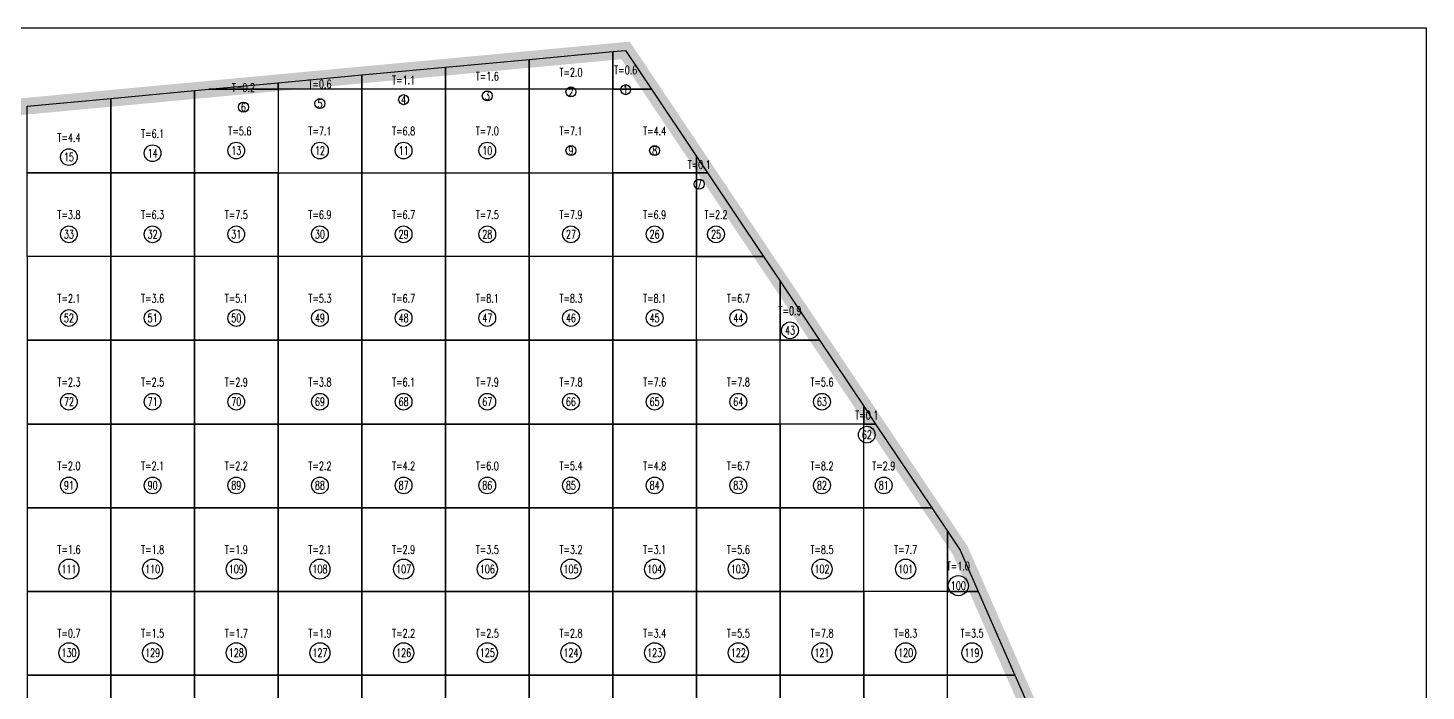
# Model space of a CAD drawing. Extents: x 4283 to 40403, y 1134 to 1764.
# Drawn here: x 12108.4 to 12192, y 1634.5 to 1674.1 of the extents above; entities that cross this region are included whole.
import ezdxf
from ezdxf.enums import TextEntityAlignment as Align

# ---------------------------------------------------------------- set-up
doc = ezdxf.new("R2010")
doc.units = 0
for name, color, linetype in [('tdz_13-3方格网', 2, 'Continuous'), ('tdz_13-3方格网计算', 7, 'Continuous'), ('tdz_土方计算图', 7, 'Continuous'), ('tdz_格田', 6, 'Continuous')]:
    doc.layers.add(name, color=color, linetype=linetype)
doc.styles.add('GLandNum', font='txt_____.ttf', dxfattribs={"width": 0.7, "height": 0.5})

msp = doc.modelspace()

# ---------------------------------------------------------------- linework, layer by layer
at = {"layer": 'tdz_13-3方格网', "linetype": 'Continuous'}
for points in [[(12143.392, 1672.68, 3395.02), (12143.392, 1670.434, 3395), (12138.392, 1670.434, 3395.068), (12138.392, 1672.215, 3395.148)], [(12145.706, 1670.434, 3395), (12143.392, 1670.434, 3395), (12143.392, 1672.68, 3395.02), (12144.155, 1672.751, 3395)], [(12138.392, 1672.215, 3395.148), (12138.392, 1670.434, 3395.068), (12133.392, 1670.434, 3395.218), (12133.392, 1671.75, 3395.276)], [(12128.392, 1671.284, 3395.404), (12128.392, 1670.434, 3395.369), (12123.392, 1670.434, 3395.519), (12123.392, 1670.819, 3395.532)], [(12133.392, 1671.75, 3395.276), (12133.392, 1670.434, 3395.218), (12128.392, 1670.434, 3395.369), (12128.392, 1671.284, 3395.404)], [(12118.392, 1670.354, 3395.661), (12118.392, 1665.434, 3395.647), (12113.392, 1665.434, 3395.789), (12113.392, 1669.889, 3395.789)], [(12119.249, 1670.434, 3395.639), (12123.392, 1670.434, 3395.519), (12123.392, 1665.434, 3395.505), (12118.392, 1665.434, 3395.647), (12118.392, 1670.354, 3395.661)], [(12123.392, 1670.819, 3395.532), (12123.392, 1670.434, 3395.519), (12119.249, 1670.434, 3395.639)], [(12123.392, 1670.434, 3395.519), (12123.392, 1665.434, 3395.505), (12128.392, 1665.434, 3395.381), (12128.392, 1670.434, 3395.369)], [(12128.392, 1670.434, 3395.369), (12128.392, 1665.434, 3395.381), (12133.392, 1665.434, 3395.334), (12133.392, 1670.434, 3395.218)], [(12133.392, 1670.434, 3395.218), (12133.392, 1665.434, 3395.334), (12138.392, 1665.434, 3395.128), (12138.392, 1670.434, 3395.068)], [(12138.392, 1670.434, 3395.068), (12138.392, 1665.434, 3395.128), (12143.392, 1665.434, 3395.025), (12143.392, 1670.434, 3395)], [(12148.392, 1666.424, 3395), (12148.392, 1665.434, 3395), (12143.392, 1665.434, 3395.025), (12143.392, 1670.434, 3395), (12145.706, 1670.434, 3395)], [(12113.392, 1669.889, 3395.789), (12113.392, 1665.434, 3395.789), (12108.392, 1665.434, 3396.079), (12108.392, 1669.424, 3395.917)], [(12149.055, 1665.434, 3395), (12148.392, 1665.434, 3395), (12148.392, 1666.424, 3395)], [(12108.392, 1660.434, 3396.246), (12108.392, 1665.434, 3396.079), (12113.392, 1665.434, 3395.789), (12113.392, 1660.434, 3396.144)], [(12113.392, 1660.434, 3396.144), (12113.392, 1665.434, 3395.789), (12118.392, 1665.434, 3395.647), (12118.392, 1660.434, 3395.766)], [(12118.392, 1660.434, 3395.766), (12118.392, 1665.434, 3395.647), (12123.392, 1665.434, 3395.505), (12123.392, 1660.434, 3395.718)], [(12123.392, 1660.434, 3395.718), (12123.392, 1665.434, 3395.505), (12128.392, 1665.434, 3395.381), (12128.392, 1660.434, 3395.609)], [(12128.392, 1660.434, 3395.609), (12128.392, 1665.434, 3395.381), (12133.392, 1665.434, 3395.334), (12133.392, 1660.434, 3395.397)], [(12133.392, 1660.434, 3395.397), (12133.392, 1665.434, 3395.334), (12138.392, 1665.434, 3395.128), (12138.392, 1660.434, 3395.221)], [(12138.392, 1660.434, 3395.221), (12138.392, 1665.434, 3395.128), (12143.392, 1665.434, 3395.025), (12143.392, 1660.434, 3395.122)], [(12143.392, 1660.434, 3395.122), (12143.392, 1665.434, 3395.025), (12148.392, 1665.434, 3395), (12148.392, 1660.434, 3395)], [(12148.392, 1665.434, 3395), (12149.055, 1665.434, 3395), (12152.403, 1660.434, 3395), (12148.392, 1660.434, 3395)], [(12108.392, 1660.434, 3396.246), (12108.392, 1655.434, 3396.341), (12113.392, 1655.434, 3396.205), (12113.392, 1660.434, 3396.144)], [(12113.392, 1660.434, 3396.144), (12113.392, 1655.434, 3396.205), (12118.392, 1655.434, 3396.068), (12118.392, 1660.434, 3395.766)], [(12118.392, 1660.434, 3395.766), (12118.392, 1655.434, 3396.068), (12123.392, 1655.434, 3395.879), (12123.392, 1660.434, 3395.718)], [(12123.392, 1660.434, 3395.718), (12123.392, 1655.434, 3395.879), (12128.392, 1655.434, 3395.667), (12128.392, 1660.434, 3395.609)], [(12128.392, 1660.434, 3395.609), (12128.392, 1655.434, 3395.667), (12133.392, 1655.434, 3395.455), (12133.392, 1660.434, 3395.397)], [(12133.392, 1660.434, 3395.397), (12133.392, 1655.434, 3395.455), (12138.392, 1655.434, 3395.313), (12138.392, 1660.434, 3395.221)], [(12138.392, 1660.434, 3395.221), (12138.392, 1655.434, 3395.313), (12143.392, 1655.434, 3395.183), (12143.392, 1660.434, 3395.122)], [(12143.392, 1660.434, 3395.122), (12143.392, 1655.434, 3395.183), (12148.392, 1655.434, 3395.053), (12148.392, 1660.434, 3395)], [(12153.392, 1658.958, 3395), (12153.392, 1655.434, 3395), (12148.392, 1655.434, 3395.053), (12148.392, 1660.434, 3395), (12152.403, 1660.434, 3395)], [(12155.752, 1655.434, 3395), (12153.392, 1655.434, 3395), (12153.392, 1658.958, 3395)], [(12108.392, 1655.434, 3396.341), (12108.392, 1650.434, 3396.458), (12113.392, 1650.434, 3396.32), (12113.392, 1655.434, 3396.205)], [(12113.392, 1655.434, 3396.205), (12113.392, 1650.434, 3396.32), (12118.392, 1650.434, 3396.183), (12118.392, 1655.434, 3396.068)], [(12118.392, 1655.434, 3396.068), (12118.392, 1650.434, 3396.183), (12123.392, 1650.434, 3396.054), (12123.392, 1655.434, 3395.879)], [(12123.392, 1655.434, 3395.879), (12123.392, 1650.434, 3396.054), (12128.392, 1650.434, 3395.927), (12128.392, 1655.434, 3395.667)], [(12128.392, 1655.434, 3395.667), (12128.392, 1650.434, 3395.927), (12133.392, 1650.434, 3395.597), (12133.392, 1655.434, 3395.455)], [(12133.392, 1655.434, 3395.455), (12133.392, 1650.434, 3395.597), (12138.392, 1650.434, 3395.469), (12138.392, 1655.434, 3395.313)], [(12138.392, 1655.434, 3395.313), (12138.392, 1650.434, 3395.469), (12143.392, 1650.434, 3395.362), (12143.392, 1655.434, 3395.183)], [(12143.392, 1655.434, 3395.183), (12143.392, 1650.434, 3395.362), (12148.392, 1650.434, 3395.252), (12148.392, 1655.434, 3395.053)], [(12148.392, 1655.434, 3395.053), (12148.392, 1650.434, 3395.252), (12153.392, 1650.434, 3394.994), (12153.392, 1655.434, 3395)], [(12158.392, 1651.492, 3395), (12158.392, 1650.434, 3395), (12153.392, 1650.434, 3394.994), (12153.392, 1655.434, 3395), (12155.752, 1655.434, 3395)], [(12159.1, 1650.434, 3395), (12158.392, 1650.434, 3395), (12158.392, 1651.492, 3395)], [(12108.392, 1650.434, 3396.458), (12108.392, 1645.434, 3396.571), (12113.392, 1645.434, 3396.434), (12113.392, 1650.434, 3396.32)], [(12113.392, 1650.434, 3396.32), (12113.392, 1645.434, 3396.434), (12118.392, 1645.434, 3396.302), (12118.392, 1650.434, 3396.183)], [(12118.392, 1650.434, 3396.183), (12118.392, 1645.434, 3396.302), (12123.392, 1645.434, 3396.172), (12123.392, 1650.434, 3396.054)], [(12123.392, 1650.434, 3396.054), (12123.392, 1645.434, 3396.172), (12128.392, 1645.434, 3396.032), (12128.392, 1650.434, 3395.927)], [(12128.392, 1650.434, 3395.927), (12128.392, 1645.434, 3396.032), (12133.392, 1645.434, 3395.796), (12133.392, 1650.434, 3395.597)], [(12133.392, 1650.434, 3395.597), (12133.392, 1645.434, 3395.796), (12138.392, 1645.434, 3395.693), (12138.392, 1650.434, 3395.469)], [(12138.392, 1650.434, 3395.469), (12138.392, 1645.434, 3395.693), (12143.392, 1645.434, 3395.6), (12143.392, 1650.434, 3395.362)], [(12143.392, 1650.434, 3395.362), (12143.392, 1645.434, 3395.6), (12148.392, 1645.434, 3395.492), (12148.392, 1650.434, 3395.252)], [(12148.392, 1650.434, 3395.252), (12148.392, 1645.434, 3395.492), (12153.392, 1645.434, 3395.14), (12153.392, 1650.434, 3394.994)], [(12153.392, 1650.434, 3394.994), (12153.392, 1645.434, 3395.14), (12158.392, 1645.434, 3394.991), (12158.392, 1650.434, 3395)], [(12158.392, 1650.434, 3395), (12159.1, 1650.434, 3395), (12162.449, 1645.434, 3395), (12158.392, 1645.434, 3394.991)], [(12108.392, 1645.434, 3396.571), (12108.392, 1640.434, 3396.702), (12113.392, 1640.434, 3396.547), (12113.392, 1645.434, 3396.434)], [(12113.392, 1645.434, 3396.434), (12113.392, 1640.434, 3396.547), (12118.392, 1640.434, 3396.413), (12118.392, 1645.434, 3396.302)], [(12118.392, 1645.434, 3396.302), (12118.392, 1640.434, 3396.413), (12123.392, 1640.434, 3396.275), (12123.392, 1645.434, 3396.172)], [(12123.392, 1645.434, 3396.172), (12123.392, 1640.434, 3396.275), (12128.392, 1640.434, 3396.138), (12128.392, 1645.434, 3396.032)], [(12128.392, 1645.434, 3396.032), (12128.392, 1640.434, 3396.138), (12133.392, 1640.434, 3396), (12133.392, 1645.434, 3395.796)], [(12133.392, 1645.434, 3395.796), (12133.392, 1640.434, 3396), (12138.392, 1640.434, 3395.863), (12138.392, 1645.434, 3395.693)], [(12138.392, 1645.434, 3395.693), (12138.392, 1640.434, 3395.863), (12143.392, 1640.434, 3395.726), (12143.392, 1645.434, 3395.6)], [(12143.392, 1645.434, 3395.6), (12143.392, 1640.434, 3395.726), (12148.392, 1640.434, 3395.567), (12148.392, 1645.434, 3395.492)], [(12148.392, 1645.434, 3395.492), (12148.392, 1640.434, 3395.567), (12153.392, 1640.434, 3395.276), (12153.392, 1645.434, 3395.14)], [(12153.392, 1645.434, 3395.14), (12153.392, 1640.434, 3395.276), (12158.392, 1640.434, 3395.077), (12158.392, 1645.434, 3394.991)], [(12163.392, 1644.026, 3395), (12163.392, 1640.434, 3395), (12158.392, 1640.434, 3395.077), (12158.392, 1645.434, 3394.991), (12162.449, 1645.434, 3395)], [(12165.229, 1640.434, 3395.041), (12163.392, 1640.434, 3395), (12163.392, 1644.026, 3395), (12164.152, 1642.891, 3395)], [(12108.392, 1640.434, 3396.702), (12108.392, 1635.434, 3396.857), (12113.392, 1635.434, 3396.675), (12113.392, 1640.434, 3396.547)], [(12113.392, 1640.434, 3396.547), (12113.392, 1635.434, 3396.675), (12118.392, 1635.434, 3396.527), (12118.392, 1640.434, 3396.413)], [(12118.392, 1640.434, 3396.413), (12118.392, 1635.434, 3396.527), (12123.392, 1635.434, 3396.391), (12123.392, 1640.434, 3396.275)], [(12123.392, 1640.434, 3396.275), (12123.392, 1635.434, 3396.391), (12128.392, 1635.434, 3396.255), (12128.392, 1640.434, 3396.138)], [(12128.392, 1640.434, 3396.138), (12128.392, 1635.434, 3396.255), (12133.392, 1635.434, 3396.107), (12133.392, 1640.434, 3396)], [(12133.392, 1640.434, 3396), (12133.392, 1635.434, 3396.107), (12138.392, 1635.434, 3395.961), (12138.392, 1640.434, 3395.863)], [(12138.392, 1640.434, 3395.863), (12138.392, 1635.434, 3395.961), (12143.392, 1635.434, 3395.81), (12143.392, 1640.434, 3395.726)], [(12143.392, 1640.434, 3395.726), (12143.392, 1635.434, 3395.81), (12148.392, 1635.434, 3395.641), (12148.392, 1640.434, 3395.567)], [(12148.392, 1640.434, 3395.567), (12148.392, 1635.434, 3395.641), (12153.392, 1635.434, 3395.412), (12153.392, 1640.434, 3395.276)], [(12153.392, 1640.434, 3395.276), (12153.392, 1635.434, 3395.412), (12158.392, 1635.434, 3395.239), (12158.392, 1640.434, 3395.077)], [(12158.392, 1640.434, 3395.077), (12158.392, 1635.434, 3395.239), (12163.392, 1635.434, 3395.089), (12163.392, 1640.434, 3395)], [(12163.392, 1640.434, 3395), (12165.229, 1640.434, 3395.041), (12167.421, 1635.434, 3395.124), (12163.392, 1635.434, 3395.089)], [(12108.392, 1635.434, 3396.857), (12108.392, 1630.434, 3397.006), (12113.392, 1630.434, 3396.817), (12113.392, 1635.434, 3396.675)], [(12113.392, 1635.434, 3396.675), (12113.392, 1630.434, 3396.817), (12118.392, 1630.434, 3396.644), (12118.392, 1635.434, 3396.527)], [(12118.392, 1635.434, 3396.527), (12118.392, 1630.434, 3396.644), (12123.392, 1630.434, 3396.508), (12123.392, 1635.434, 3396.391)], [(12123.392, 1635.434, 3396.391), (12123.392, 1630.434, 3396.508), (12128.392, 1630.434, 3396.364), (12128.392, 1635.434, 3396.255)], [(12128.392, 1635.434, 3396.255), (12128.392, 1630.434, 3396.364), (12133.392, 1630.434, 3396.214), (12133.392, 1635.434, 3396.107)], [(12133.392, 1635.434, 3396.107), (12133.392, 1630.434, 3396.214), (12138.392, 1630.434, 3396.068), (12138.392, 1635.434, 3395.961)], [(12138.392, 1635.434, 3395.961), (12138.392, 1630.434, 3396.068), (12143.392, 1630.434, 3395.91), (12143.392, 1635.434, 3395.81)], [(12143.392, 1635.434, 3395.81), (12143.392, 1630.434, 3395.91), (12148.392, 1630.434, 3395.714), (12148.392, 1635.434, 3395.641)], [(12148.392, 1635.434, 3395.641), (12148.392, 1630.434, 3395.714), (12153.392, 1630.434, 3395.545), (12153.392, 1635.434, 3395.412)], [(12153.392, 1635.434, 3395.412), (12153.392, 1630.434, 3395.545), (12158.392, 1630.434, 3395.362), (12158.392, 1635.434, 3395.239)], [(12158.392, 1635.434, 3395.239), (12158.392, 1630.434, 3395.362), (12163.392, 1630.434, 3395.208), (12163.392, 1635.434, 3395.089)], [(12168.392, 1633.221, 3395.16), (12168.392, 1630.434, 3395.179), (12163.392, 1630.434, 3395.208), (12163.392, 1635.434, 3395.089), (12167.421, 1635.434, 3395.124)]]:
    msp.add_polyline3d(points, close=True, dxfattribs=at)
at = {"layer": 'tdz_13-3方格网计算', "color": 7, "linetype": 'Continuous'}
for centre, radius in [((12135.892, 1670.041), 0.3), ((12140.892, 1670.274), 0.3), ((12144.161, 1670.408), 0.3), ((12121.321, 1669.364), 0.3), ((12125.892, 1669.576), 0.3), ((12130.892, 1669.809), 0.3), ((12110.892, 1666.378), 0.5), ((12115.892, 1666.611), 0.5), ((12120.892, 1666.767), 0.5), ((12125.892, 1666.767), 0.5), ((12130.892, 1666.767), 0.5), ((12135.892, 1666.767), 0.5), ((12140.892, 1666.767), 0.3), ((12145.892, 1666.767), 0.3), ((12148.558, 1664.762), 0.3), ((12110.892, 1661.767), 0.5), ((12115.892, 1661.767), 0.5), ((12120.892, 1661.767), 0.5), ((12125.892, 1661.767), 0.5), ((12130.892, 1661.767), 0.5), ((12135.892, 1661.767), 0.5), ((12140.892, 1661.767), 0.5), ((12145.892, 1661.767), 0.5), ((12149.56, 1661.767), 0.5), ((12110.892, 1656.767), 0.5), ((12115.892, 1656.767), 0.5), ((12120.892, 1656.767), 0.5), ((12125.892, 1656.767), 0.5), ((12130.892, 1656.767), 0.5), ((12135.892, 1656.767), 0.5), ((12140.892, 1656.767), 0.5), ((12145.892, 1656.767), 0.5), ((12150.892, 1656.767), 0.5), ((12153.982, 1656.029), 0.5), ((12110.892, 1651.767), 0.5), ((12115.892, 1651.767), 0.5), ((12120.892, 1651.767), 0.5), ((12125.892, 1651.767), 0.5), ((12130.892, 1651.767), 0.5), ((12135.892, 1651.767), 0.5), ((12140.892, 1651.767), 0.5), ((12145.892, 1651.767), 0.5), ((12150.892, 1651.767), 0.5), ((12155.892, 1651.767), 0.5), ((12158.569, 1649.796), 0.5), ((12110.892, 1646.767), 0.5), ((12115.892, 1646.767), 0.5), ((12120.892, 1646.767), 0.5), ((12125.892, 1646.767), 0.5), ((12130.892, 1646.767), 0.5), ((12135.892, 1646.767), 0.5), ((12140.892, 1646.767), 0.5), ((12145.892, 1646.767), 0.5), ((12150.892, 1646.767), 0.5), ((12155.892, 1646.767), 0.5), ((12159.583, 1646.767), 0.5), ((12110.892, 1641.767), 0.6), ((12115.892, 1641.767), 0.6), ((12120.892, 1641.767), 0.6), ((12125.892, 1641.767), 0.6), ((12130.892, 1641.767), 0.6), ((12135.892, 1641.767), 0.6), ((12140.892, 1641.767), 0.6), ((12145.892, 1641.767), 0.6), ((12150.892, 1641.767), 0.6), ((12155.892, 1641.767), 0.6), ((12160.892, 1641.767), 0.6), ((12164.041, 1640.779), 0.6), ((12110.892, 1636.767), 0.6), ((12115.892, 1636.767), 0.6), ((12120.892, 1636.767), 0.6), ((12125.892, 1636.767), 0.6), ((12130.892, 1636.767), 0.6), ((12135.892, 1636.767), 0.6), ((12140.892, 1636.767), 0.6), ((12145.892, 1636.767), 0.6), ((12150.892, 1636.767), 0.6), ((12155.892, 1636.767), 0.6), ((12160.892, 1636.767), 0.6), ((12164.859, 1636.767), 0.6)]:
    msp.add_circle(centre, radius, dxfattribs=at)
at = {"layer": 'tdz_土方计算图', "linetype": 'Continuous'}
for points in [[(12061.99, 1674.092), (12191.99, 1674.092)], [(12191.99, 1674.092), (12191.99, 1514.092)]]:
    msp.add_lwpolyline(points, dxfattribs=at)
at = {"layer": 'tdz_格田', "linetype": 'Continuous', "lineweight": 60, "const_width": 1}
msp.add_lwpolyline([(12120.809, 1575.434), (12095.739, 1616.147), (12063.392, 1665.237), (12144.155, 1672.751), (12164.152, 1642.891), (12190.588, 1582.593), (12120.809, 1575.434)], close=True, dxfattribs=at)

# ---------------------------------------------------------------- texts
at = {"layer": 'tdz_13-3方格网计算', "color": 2, "linetype": 'Continuous', "style": 'GLandNum', "width": 0.7}
for s, p in [('T=0.6', (12144.161, 1671.575)), ('T=0.6', (12125.892, 1670.743)), ('T=1.1', (12130.892, 1670.975)), ('T=1.6', (12135.892, 1671.208)), ('T=2.0', (12140.892, 1671.441)), ('T=0.2', (12121.321, 1670.53)), ('T=4.4', (12110.892, 1667.545)), ('T=6.1', (12115.892, 1667.778)), ('T=5.6', (12121.106, 1667.934)), ('T=7.1', (12125.892, 1667.934)), ('T=6.8', (12130.892, 1667.934)), ('T=7.0', (12135.892, 1667.934)), ('T=7.1', (12140.892, 1667.934)), ('T=4.4', (12145.892, 1667.934)), ('T=0.1', (12148.558, 1665.929)), ('T=3.8', (12110.892, 1662.934)), ('T=6.3', (12115.892, 1662.934)), ('T=7.5', (12120.892, 1662.934)), ('T=6.9', (12125.892, 1662.934)), ('T=6.7', (12130.892, 1662.934)), ('T=7.5', (12135.892, 1662.934)), ('T=7.9', (12140.892, 1662.934)), ('T=6.9', (12145.892, 1662.934)), ('T=2.2', (12149.56, 1662.934)), ('T=2.1', (12110.892, 1657.934)), ('T=3.6', (12115.892, 1657.934)), ('T=5.1', (12120.892, 1657.934)), ('T=5.3', (12125.892, 1657.934)), ('T=6.7', (12130.892, 1657.934)), ('T=8.1', (12135.892, 1657.934)), ('T=8.3', (12140.892, 1657.934)), ('T=8.1', (12145.892, 1657.934)), ('T=6.7', (12150.892, 1657.934)), ('T=0.9', (12153.982, 1657.196)), ('T=2.3', (12110.892, 1652.934)), ('T=2.5', (12115.892, 1652.934)), ('T=2.9', (12120.892, 1652.934)), ('T=3.8', (12125.892, 1652.934)), ('T=6.1', (12130.892, 1652.934)), ('T=7.9', (12135.892, 1652.934)), ('T=7.8', (12140.892, 1652.934)), ('T=7.6', (12145.892, 1652.934)), ('T=7.8', (12150.892, 1652.934)), ('T=5.6', (12155.892, 1652.934)), ('T=0.1', (12158.569, 1650.963)), ('T=2.0', (12110.892, 1647.934)), ('T=2.1', (12115.892, 1647.934)), ('T=2.2', (12120.892, 1647.934)), ('T=2.2', (12125.892, 1647.934)), ('T=4.2', (12130.892, 1647.934)), ('T=6.0', (12135.892, 1647.934)), ('T=5.4', (12140.892, 1647.934)), ('T=4.8', (12145.892, 1647.934)), ('T=6.7', (12150.892, 1647.934)), ('T=8.2', (12155.892, 1647.934)), ('T=2.9', (12159.583, 1647.934)), ('T=1.6', (12110.892, 1642.934)), ('T=1.8', (12115.892, 1642.934)), ('T=1.9', (12120.892, 1642.934)), ('T=2.1', (12125.892, 1642.934)), ('T=2.9', (12130.892, 1642.934)), ('T=3.5', (12135.892, 1642.934)), ('T=3.2', (12140.892, 1642.934)), ('T=3.1', (12145.892, 1642.934)), ('T=5.6', (12150.892, 1642.934)), ('T=8.5', (12155.892, 1642.934)), ('T=7.7', (12160.892, 1642.934)), ('T=1.0', (12164.041, 1641.946)), ('T=0.7', (12110.892, 1637.934)), ('T=1.5', (12115.892, 1637.934)), ('T=1.7', (12120.892, 1637.934)), ('T=1.9', (12125.892, 1637.934)), ('T=2.2', (12130.892, 1637.934)), ('T=2.5', (12135.892, 1637.934)), ('T=2.8', (12140.892, 1637.934)), ('T=3.4', (12145.892, 1637.934)), ('T=5.5', (12150.892, 1637.934)), ('T=7.8', (12155.892, 1637.934)), ('T=8.3', (12160.892, 1637.934)), ('T=3.5', (12164.859, 1637.934))]:
    msp.add_text(s, height=0.5, dxfattribs=at).set_placement(p, align=Align.MIDDLE_CENTER)
at = {"layer": 'tdz_13-3方格网计算', "color": 7, "linetype": 'Continuous', "style": 'GLandNum', "width": 0.7}
for s, p in [('3', (12135.892, 1670.041)), ('2', (12140.892, 1670.274)), ('1', (12144.161, 1670.408)), ('6', (12121.321, 1669.364)), ('5', (12125.892, 1669.576)), ('4', (12130.892, 1669.809)), ('14', (12115.892, 1666.611)), ('13', (12120.892, 1666.767)), ('12', (12125.892, 1666.767)), ('11', (12130.892, 1666.767)), ('10', (12135.892, 1666.767)), ('9', (12140.892, 1666.767)), ('8', (12145.892, 1666.767)), ('15', (12110.892, 1666.378)), ('7', (12148.558, 1664.762)), ('33', (12110.892, 1661.767)), ('32', (12115.892, 1661.767)), ('31', (12120.892, 1661.767)), ('30', (12125.892, 1661.767)), ('29', (12130.892, 1661.767)), ('28', (12135.892, 1661.767)), ('27', (12140.892, 1661.767)), ('26', (12145.892, 1661.767)), ('25', (12149.56, 1661.767)), ('52', (12110.892, 1656.767)), ('51', (12115.892, 1656.767)), ('50', (12120.892, 1656.767)), ('49', (12125.892, 1656.767)), ('48', (12130.892, 1656.767)), ('47', (12135.892, 1656.767)), ('46', (12140.892, 1656.767)), ('45', (12145.892, 1656.767)), ('44', (12150.892, 1656.767)), ('43', (12153.982, 1656.029)), ('72', (12110.892, 1651.767)), ('71', (12115.892, 1651.767)), ('70', (12120.892, 1651.767)), ('69', (12125.892, 1651.767)), ('68', (12130.892, 1651.767)), ('67', (12135.892, 1651.767)), ('66', (12140.892, 1651.767)), ('65', (12145.892, 1651.767)), ('64', (12150.892, 1651.767)), ('63', (12155.892, 1651.767)), ('62', (12158.569, 1649.796)), ('91', (12110.892, 1646.767)), ('90', (12115.892, 1646.767)), ('89', (12120.892, 1646.767)), ('88', (12125.892, 1646.767)), ('87', (12130.892, 1646.767)), ('86', (12135.892, 1646.767)), ('85', (12140.892, 1646.767)), ('84', (12145.892, 1646.767)), ('83', (12150.892, 1646.767)), ('82', (12155.892, 1646.767)), ('81', (12159.583, 1646.767)), ('111', (12110.892, 1641.767)), ('110', (12115.892, 1641.767)), ('109', (12120.892, 1641.767)), ('108', (12125.892, 1641.767)), ('107', (12130.892, 1641.767)), ('106', (12135.892, 1641.767)), ('105', (12140.892, 1641.767)), ('104', (12145.892, 1641.767)), ('103', (12150.892, 1641.767)), ('102', (12155.892, 1641.767)), ('101', (12160.892, 1641.767)), ('100', (12164.041, 1640.779)), ('130', (12110.892, 1636.767)), ('129', (12115.892, 1636.767)), ('128', (12120.892, 1636.767)), ('127', (12125.892, 1636.767)), ('126', (12130.892, 1636.767)), ('125', (12135.892, 1636.767)), ('124', (12140.892, 1636.767)), ('123', (12145.892, 1636.767)), ('122', (12150.892, 1636.767)), ('121', (12155.892, 1636.767)), ('120', (12160.892, 1636.767)), ('119', (12164.859, 1636.767))]:
    msp.add_text(s, height=0.5, dxfattribs=at).set_placement(p, align=Align.MIDDLE_CENTER)

doc.saveas('drawing.dxf')
